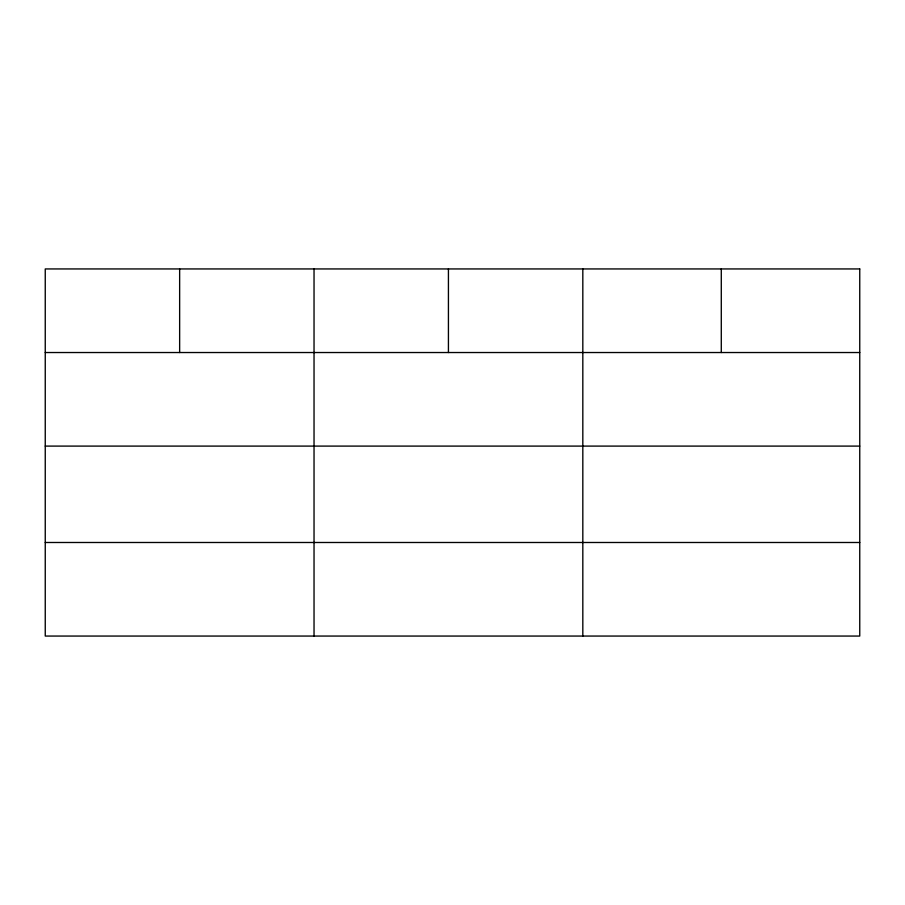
<?xml version="1.0" encoding="UTF-8"?>
<svg xmlns="http://www.w3.org/2000/svg" width="905" height="905" viewBox="0 0 905 905"><rect width="100%" height="100%" fill="white"/><g stroke="black" fill="none" stroke-linecap="round" stroke-linejoin="round"><path stroke-width="1.36" d="M45.25 352.531L859.75 352.531M45.25 446.097L859.75 446.097M45.25 542.491L859.75 542.491M721.285 268.943L721.285 352.531M582.82 268.943L582.82 636.057M448.428 268.943L448.428 352.531M314.035 268.943L314.035 636.057M179.643 268.943L179.643 352.531M859.75 268.943L45.25 268.943L45.25 636.057L859.75 636.057L859.75 268.943"/></g></svg>
